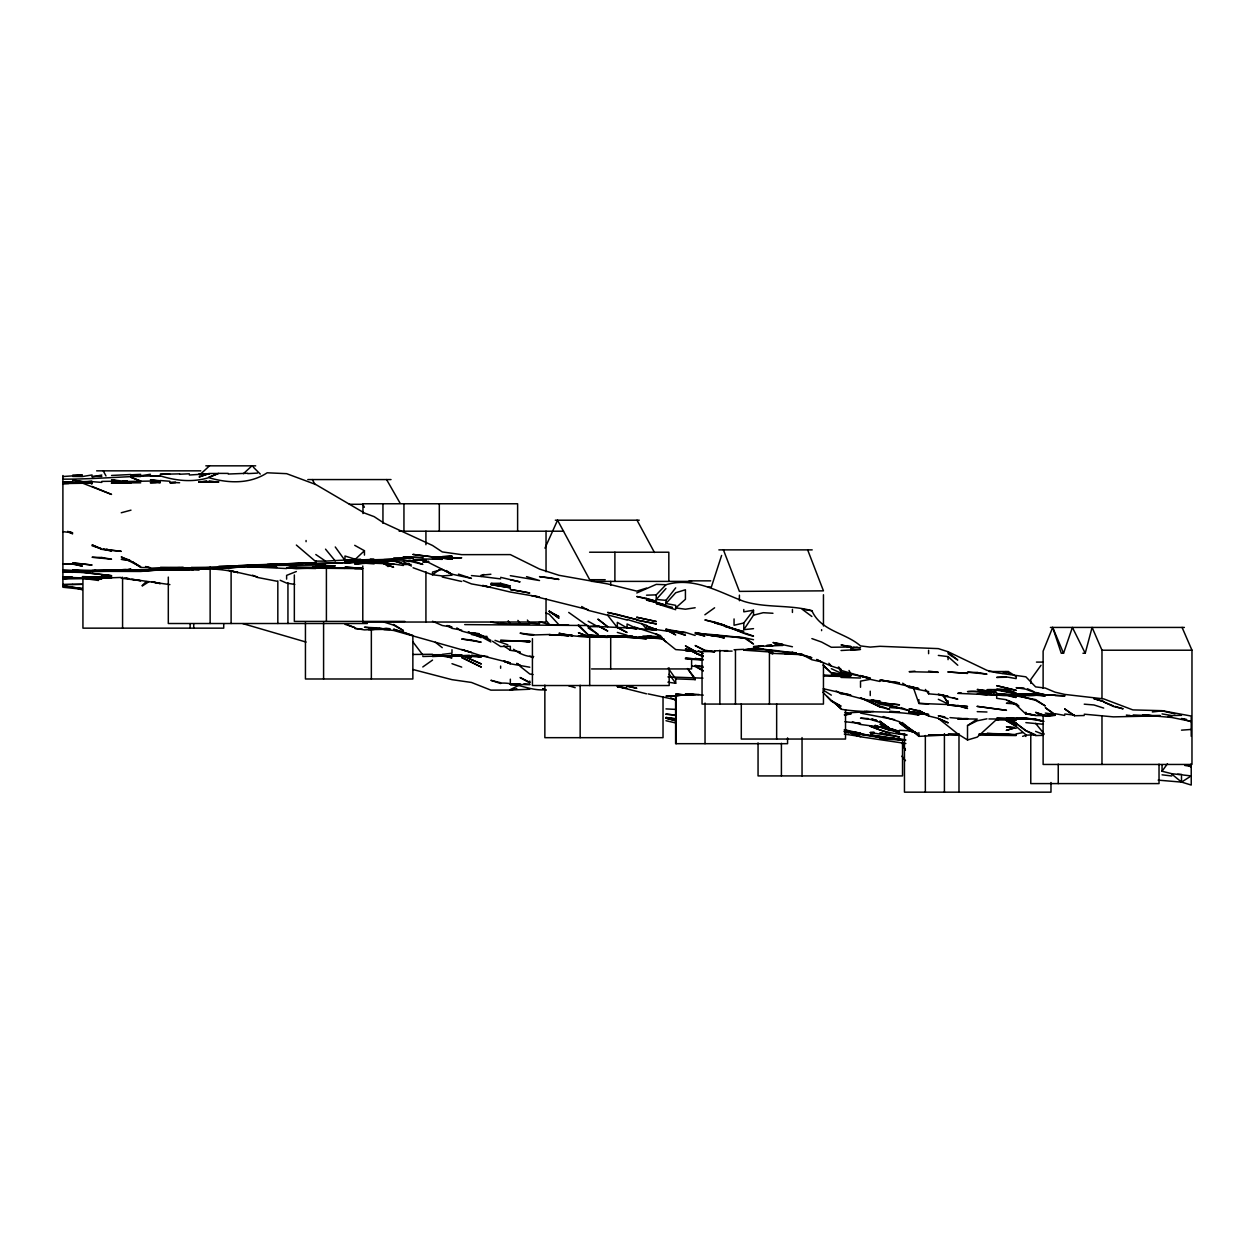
<?xml version="1.0" encoding="UTF-8"?>
<svg xmlns="http://www.w3.org/2000/svg" width="1258" height="1258" viewBox="0 0 1258 1258"><rect width="100%" height="100%" fill="white"/><g stroke="black" fill="none" stroke-linecap="round" stroke-linejoin="round"><path stroke-width="1.5" d="M1082.949 653.248L1085.229 653.248L1092.101 627.428L1101.977 650.213L1101.977 698.63M721.605 555.438L711.368 586.983L708.333 586.983M1043.118 688.268L1043.118 651.157L1052.679 627.428L1061.265 653.248L1063.545 653.248L1072.398 627.428L1085.229 653.248M544.981 548.158L557.546 520.199L589.688 579.718L605.208 579.718M753.511 628.654L743.793 629.676L753.511 615.193L753.511 610.24L743.793 611.828L743.793 609.485M1041.011 665.262L1030.774 679.493L1030.774 683.409M1191.232 775.934L1171.78 773.701L1162.046 771.248L1167.455 763.779M743.793 629.676L743.793 622.993L753.511 610.24M695.155 607.74L685.421 609.218L675.703 607.928L675.703 605.334L665.969 603.478L665.969 600.349L675.703 587.848M665.969 600.349L656.251 599.484L665.969 588.54M665.969 603.478L675.703 592.754L685.421 589.75L685.421 599.295L675.703 607.928M656.251 599.484L656.251 594.861L665.969 584.734C693.897 576.526 718.617 591.999 743.793 601.34C765.98 608.227 789.442 604.453 811.882 610.728C821.207 631.39 845.014 632.412 860.519 645.92L870.237 647.099L879.971 646.298L938.326 648.625L948.06 651.723L986.964 670.341L996.682 672.763L1025.868 676.82L1035.601 686.884L1045.319 688.079L1055.053 692.183L1064.771 694.416L1103.691 698.882L1132.86 709.905L1162.046 710.676L1191.232 716.054L1191.232 736.276M1000.582 718.884L996.682 719.356L977.23 737.125L967.512 739.987L957.778 733.917L938.326 718.397L928.593 715.991L918.875 710.408L928.593 715.676L918.875 710.99L909.141 708.726L918.875 710.786M142.107 585.63L146.274 581.558M199.582 474.958L209.536 465.837M243.439 473.653L251.977 465.837M354.709 559.857L364.443 550.737L354.709 545.327M439.467 569.607L432.532 574.78L413.064 567.751M483.937 574.434L481.154 576.479L471.436 575.582M704.873 614.785L714.607 607.787M422.798 666.96L432.532 660.088M967.512 739.987L967.512 725.599L977.23 719.041L957.778 718.916M142.343 585.945L148.821 581.778M1158.162 780.133L1181.498 782.114L1189.612 776.957M1002.642 673.47L1005.928 671.536L1010.85 674.43M1004.969 673.376L1008.318 671.536L1016.338 676.631M510.339 689.604L520.073 684.714M636.784 592.974L656.251 584.372L665.969 584.734M967.512 725.599L977.23 720.771L986.964 718.821M296.353 571.525L286.62 575.378L286.62 579.12M124.511 569.465L111.537 570.865L62.9 570.283L82.352 571.242L62.9 571.509L129.039 570.487M1022.628 736.339L1025.868 735.317M182.866 568.144L179.627 569.151L199.078 570.11M646.518 588.115L636.784 591.118L607.614 583.916L558.977 575.299L539.525 569.056L510.339 554.605L461.702 554.652L442.25 551.916L432.532 545.469L383.894 523.061L374.161 516.645L364.443 513.044L315.805 484.519L286.62 473.668L267.168 472.788C249.855 484.267 227.95 483.402 208.812 477.647C192.364 482.663 176.136 480.76 160.175 475.839C127.718 475.98 95.404 479.282 62.9 479.156M854.025 647.21L850.785 648.169L857.264 647.21M121.255 512.761L130.989 510.15M126.13 569.324L121.255 570.566L130.989 569.166L121.255 570.487C160.206 572.704 199.77 563.694 237.982 572.579L229.884 570.645M753.511 615.193L763.244 612.693L772.962 613.275M743.793 622.993L734.059 625.257L734.059 618.936M844.307 714.843L850.785 713.915L844.951 714.434M413.064 669.539L451.984 679.666L471.436 682.449L490.887 690.139L510.339 690.06L516.818 688.598M961.018 692.671L957.778 693.362L1006.416 695.47L1016.15 697.467L1008.035 695.202M184.486 568.144L179.627 569.151L199.078 568.931M92.086 476.986L101.804 475.021M1016.15 733.933L1022.628 732.643M761.625 645.936L753.511 647.524L763.244 645.967L753.511 646.628L782.696 645.401L774.912 644.709M714.607 650.795L727.58 650.638M873.477 711.43L850.785 712.657M92.086 474.958L82.352 476.546L72.634 476.42M140.723 475.76L150.441 474.266M257.434 564.763L306.071 563.332L249.65 566.273L257.434 565.628M257.434 565.943L260.689 565.518M766.484 645.496L771.343 644.772M183.511 567.987L179.627 568.537L228.264 567.059L191.295 567.468M816.741 659.428L821.6 661.897L811.882 659.758L802.148 654.6L811.882 657.761C789.93 651.392 766.468 648.247 743.793 649.899C760.209 645.464 775.871 653.531 792.43 652.084M276.886 564.134L267.168 565.502L325.523 565.031L320.664 564.323M743.793 650.292L753.511 648.955L743.793 650.166L772.962 652.194L766.484 650.936M360.543 559.197L325.523 561.115L315.805 554.511M189.345 475.021L208.812 473.747L199.078 476.986L208.812 473.511L218.53 473.48L208.812 477.317L218.53 473.37L228.264 473.401M166.009 569.135L140.723 571.462L92.086 571.321L144.607 570.503L62.9 571.682L92.086 570.723L72.634 570.047L82.352 570.975L111.537 570.377L94.02 570.487M902.206 722.469L918.875 736.355L948.06 734.955L932.492 734.971M70.684 578.004L62.9 578.947L90.136 578.586M191.295 567.673L218.53 568.679L243.816 566.666L218.53 567.657L257.434 566.525L249.65 566.414M218.53 568.647L237.982 567.248M442.25 654.38L451.984 653.232L451.984 649.694M381.945 628.292L374.161 629.173L389.728 629.283L368.327 629.456L389.728 629.252M1152.328 711.965L1162.046 710.864L1175.019 713.852M572.594 635.683L558.977 633.261C583.004 639.331 608.337 635.636 632.9 636.815L617.332 636.359L636.784 637.837L656.251 636.658L648.468 635.809M675.703 695.847L681.537 695.202M62.9 476.53L82.352 475.225L72.634 475.32M588.162 621.232L597.88 626.704L588.162 626.578L595.93 625.824M92.086 571.557L179.627 569.764L206.862 568.003L179.627 570.078L103.754 570.393M490.887 574.246L481.154 575.189L481.154 576.479L500.621 578.9M516.173 683.754L510.339 684.305L529.791 684.682M409.18 563.348L403.346 563.899L393.612 561.037L315.805 563.568L343.041 562.939M450.034 655.732L422.798 656.503M179.627 473.857L160.175 474.313L169.893 474.156M372.211 561.681L354.709 562.546L364.443 561.666L383.894 562.813L388.062 566.587M844.951 714.717L850.785 714.167M996.682 720.063L1016.15 719.057L988.914 718.963M354.709 562.546L364.443 561.666M914.975 671.174L909.141 671.693L938.326 672.338L928.593 671.127M228.264 474.03L247.716 473.26M199.078 568.742L208.812 568.034L191.295 569.182L208.812 567.83L160.175 567.641L183.511 567.767M383.894 560.769L374.161 561.587L393.612 564.276L385.514 562.892M681.537 695.092L675.703 695.564L685.421 694.951L675.703 693.976L685.421 695.155L693.205 694.668M1142.594 715.33L1160.096 716.164L1132.86 715.346L1160.096 715.865L1113.409 716.871L1084.239 714.198M111.537 475.445L130.989 474.518M451.984 575.205L442.25 575.944L432.532 574.78L432.532 572.076L442.25 569.465L451.984 574.513L446.417 570.534M874.137 732.329L870.237 732.612L899.423 736.999L889.689 734.593M127.105 481.091L101.804 481.389M850.785 646.974L831.334 647.272L821.6 642.052L811.882 638.592M1181.498 730.159L1191.232 729.436M344.975 562.861L364.443 562.137L354.709 562.468L393.612 564.009L403.346 565.471L403.346 563.899L393.612 560.408L374.161 561.131L393.612 560.754M510.339 690.06L529.791 689.227M1002.532 718.931L996.682 719.497L1002.532 718.963M500.621 623.323L510.339 624.015L508.185 620.949L510.339 623.842L529.791 623.701M545.359 689.73C530.153 691.255 515.497 682.025 500.621 683.173M850.785 650.04L860.519 649.395L841.052 650.512M167.959 569.229L160.175 569.748L189.345 569.387L160.175 569.874L179.627 569.559L173.793 569.292M533.691 634.677L520.073 633.199L529.791 635.086L549.243 634.504M693.205 694.526L685.421 694.495L699.039 694.479M996.682 719.497L1006.416 718.884L1016.15 720.409L996.682 719.026L1016.15 719.151L996.682 719.026M111.537 578.098L101.804 578.13L121.255 577.438M625.116 635.919L607.614 636.045L625.116 636.894M510.339 684.415L520.073 683.817L510.339 683.833L518.123 684.289M650.402 636.092L642.634 636.375M247.716 473.637L257.434 473.102M383.894 562.609L374.161 561.65L383.894 560.989L354.709 562.468L374.161 563.883M358.593 567.735L354.709 567.956L362.493 568.38L344.975 567.106L362.493 568.317M483.103 636.579L487.003 636.375M432.532 656.566L442.25 656.047L451.984 657.855L445.489 655.953M166.009 569.229L160.175 569.528L169.893 569.276M364.443 560.376L403.346 559.024L344.975 560.455L335.257 546.963M62.9 482.38L92.086 481.814M344.975 561.634L374.161 560.502L413.064 561.052L408.205 560.345M179.627 474.25L189.345 473.779M179.627 567.673L150.441 568.49L183.511 567.578L160.175 567.641L183.511 567.657L169.893 567.72M111.537 483.261L130.989 482.993L111.537 483.135M459.768 655.166L451.984 655.544L461.702 656.361L455.223 654.585M469.486 655.308L461.702 655.67L481.154 657.132L476.295 656.173M130.989 474.801L140.723 474.36M95.97 570.456L72.634 571.038L92.086 570.896M160.175 570.047L150.441 569.89L169.893 569.67L130.989 570.016L189.345 569.355M374.161 629.44L364.443 629.881L354.709 628.355L362.493 629.252M450.034 655.638L442.25 655.968L459.768 655.339L451.984 655.984L471.436 656.299L465.602 656.047M734.059 649.757L743.793 649.332M160.175 480.902L121.255 481.562L111.537 479.833L119.321 480.666M1055.053 715.409L1045.319 715.818L1035.601 712.358L1045.319 715.535L1055.053 715.252M140.723 482.805L111.537 482.915M629.016 636.029L632.9 636.469L627.066 636.658L632.9 636.784M1043.385 735.317L1035.601 735.615L1025.868 730.788L1016.15 723.366L1006.416 718.68L1016.15 723.775L1008.035 719.104M1025.868 735.159L1035.601 734.814L1025.868 730.584L1016.15 723.366L1006.416 718.868L1016.15 722.973L1006.416 718.868M62.9 483.67L68.734 483.481M247.716 565.377L257.434 565.345L218.53 566.54L267.168 564.873L237.982 565.675L257.434 565.094M646.518 595.191L656.251 594.861M1053.103 715.409L1035.601 715.582L1025.868 713.475L1033.982 714.937M92.086 483.214L82.352 482.176L92.086 481.342L82.352 481.672L72.634 480.069L92.086 483.119L62.9 483.575M286.62 567.94L362.493 568.632L354.709 568.632M364.443 563.049L354.709 564.071L370.277 562.971M286.62 567.673L313.855 567.971L296.353 568.726L286.62 567.673L325.523 568.223M948.06 704.543L918.875 703.411L913.041 686.742M1051.153 715.456L1045.319 715.629L1049.219 715.519M150.441 482.585L156.275 482.412M315.805 562.656L306.071 562.939L315.805 562.798M650.402 636.218L642.634 637.035L662.085 637.35L656.251 637.319M767.128 645.857L772.962 645.684L767.128 645.637M422.798 558.977L442.25 559.323L432.532 558.709M354.709 561.005L364.443 560.958L344.975 561.21L374.161 560.235L344.975 560.691L393.612 560.659M267.168 564.7L276.886 564.559L247.716 565.094L286.62 564.213M101.804 577.375L111.537 577.139L82.352 576.651L111.537 577.406M846.901 646.408L850.785 646.298M150.441 482.852L160.175 482.616M257.434 566.525L247.716 566.776L276.886 567.295L269.118 566.76M1181.498 715.346L1171.78 715.566L1162.046 713.899M150.441 475.933L160.175 475.728M315.805 561.115L325.523 561.115M1006.416 677.229L996.682 677.417L1006.416 676.898L1016.15 678.612L1016.15 676.82M1074.505 715.739L1064.771 708.977L1074.505 715.739L1084.239 715.535M940.276 734.955L948.06 734.798M311.905 568.081L296.353 568.129L315.805 568.522M325.523 563.757L306.071 564.04M632.9 636.469L627.066 636.564L627.066 635.243L617.332 632.412M889.689 733.508L870.237 726.212C881.874 731.354 893.369 733.949 905.902 734.609M72.634 475.493L82.352 475.367M267.168 564.512L276.886 564.37M130.989 570.817L121.255 570.959L140.723 570.613L136.823 570.487M724.341 651.204L732.109 651.094M967.512 718.522L957.778 718.664L967.512 718.978M529.791 641.077L520.073 641.187L529.791 642.005L523.312 640.904M844.307 731.59L879.971 737.66L899.423 739.452L879.971 738.713L905.257 740.38M383.894 563.678L393.612 567.232L383.894 563.804L393.612 563.71M150.441 569.67L92.086 570.456M72.634 571.698L82.352 571.604M82.352 572.217L62.9 572.091L82.352 572.217L111.537 575.677L76.518 571.761M846.901 674.728L831.334 673.014L822.999 665.073M123.205 480.87L127.105 480.839M383.894 629.503L389.728 629.377M638.734 637.177L664.02 638.922C638.86 635.542 613.212 639.095 588.162 634.834L578.428 624.739M693.205 650.936L675.703 649.584L656.251 633.938L665.969 641.832M957.778 734.279L948.06 734.247L957.778 734.546M257.434 566.635L267.168 567.169L247.716 566.666L286.62 568.537M957.778 735.034L928.593 734.782M1016.15 735.553L979.18 735.112M383.894 559.653L393.612 559.527M403.346 564.512L411.13 564.48M529.791 641.627L500.621 640.243M205.825 465.837L255.673 465.837M96.646 470.838L200.777 470.838M307.817 479.565L391.018 479.565M349.331 504.285L362.713 504.285L364.395 507.226M555.313 520.199L639.253 520.199M399.132 531.206L563.553 531.206M718.868 549.872L812.196 549.872M589.593 552.215L668.831 552.215L668.831 581.385M72.634 571.981L62.9 571.997L82.352 572.453M689.069 580.85L710.691 580.85M591.527 581.385L691.601 581.385M404.903 621.405L294.341 621.405L294.341 574.953M367.383 623.512L168.305 623.512L168.305 577.092M1050.399 627.428L1184.376 627.428M1101.977 650.213L1191.971 650.213L1191.971 764.455L1043.118 764.455L1043.118 715.629M1036.466 662.101L1043.275 662.101M591.527 668.942L691.601 668.942L691.601 659.208M989.134 671.536L1008.318 671.536M823.55 676.033L850.785 676.631L823.55 674.996M665.969 708.899L675.703 709.402M558.977 635.07L568.71 635.557L549.243 634.661L572.594 635.494L549.243 634.661L568.71 635.573L558.977 634.976L562.216 635.463M636.784 637.224L627.066 637.193L636.784 637.24L630.95 637.161M979.18 734.027L1016.15 734.971L986.964 733.445L1006.416 733.964M464.705 624.597L587.926 625.525M578.428 636.344L607.614 636.768M500.621 640.762L518.123 640.92M101.804 570.77L111.537 570.865M660.135 637.067L642.634 636.595L656.251 636.815M1160.096 715.44L1136.76 715.771M199.078 482.191L218.53 481.987L208.812 481.295L218.53 482.097M850.785 675.326L831.334 674.886L850.785 675.2L831.334 672.888L824.383 666.363M996.682 733.949L1016.15 734.656L986.964 734.483M92.086 476.31L101.804 476.436M986.964 694.809L977.23 694.039L996.682 694.951M479.219 633.828L471.436 633.702L461.702 631.076L456.843 627.931M500.621 640.574L529.791 641.203M1025.868 718.774L1016.15 718.585L1025.868 718.192L1043.7 721.337L1035.601 719.45L1006.416 718.224L1025.868 718.192L1035.601 719.23L996.682 718.224L1035.601 719.183L1043.7 721.227M1006.416 734.735L996.682 734.578L1016.15 735.128M281.761 564.197L296.353 566.902L344.975 568.301L312.566 566.745M860.519 647.618L850.785 647.445L841.052 644.945L850.785 646.754M1064.771 695.784L1025.868 693.881L1055.053 695.249M1016.15 734.782L996.682 734.924L1016.15 735.002L1006.416 734.263M432.532 654.286L413.064 654.459M475.32 655.968L471.436 655.874L481.154 656.267L471.436 655.387L481.154 656.582M668.14 668.092L675.703 678.864L695.155 679.587M1035.601 694.731L1045.319 694.935L1035.601 692.419M62.9 483.119L68.734 483.261M597.88 626.484L636.784 628.418L627.066 627.946L617.332 622.348L617.332 627.522L607.614 615.241L588.162 610.35L581.668 606.529M518.123 684.729L510.339 684.541L518.123 684.824M802.148 654.695L769.723 653.248M617.332 637.02L588.162 634.834L578.428 625.761M841.052 677.433L860.519 678.031M667.919 676.883L702.939 678.172M627.066 627.946L627.066 623.984L636.784 628.528L656.251 630.289L646.518 628.67L656.251 628.858M597.88 636.69L578.428 635.982L607.614 637.444M1177.614 774.268L1181.498 774.378M383.894 562.813L364.443 561.933M909.141 712.641L924.709 713.789M856.619 733.461L850.785 732.879L883.855 737.392M193.245 569.811L181.577 569.182M92.086 578.601L84.302 578.035L101.804 578.947L62.9 577.265L80.402 577.815M520.073 641.014L529.791 641.36M1023.918 687.969L1016.15 687.686L1025.868 689.18L1035.601 692.922L1045.319 694.762M169.893 482.38L179.627 482.757M693.205 650.842L685.421 650.543L695.155 651.219L685.421 645.92L695.155 651.455L714.607 651.644L704.873 650.244L695.155 645.543L704.873 650.669L714.607 651.786M985.014 691.696L967.512 691.617C980.8 689.588 993.222 696.476 1006.416 695.344L1002.532 694.982L1025.868 695.847L996.682 693.661L1016.15 695.218M1014.2 703.568L1006.416 703.269L1016.15 703.647L1018.917 706.1M977.23 711.651L986.964 712.012M695.155 658.61L702.939 659.444L685.421 658.186L702.939 659.664M1055.053 695.517L1064.771 695.941M899.423 730.332L909.141 730.756L915.635 732.502M82.352 578.145L86.252 578.35M129.039 559.716L121.255 559.307L130.989 560.848L121.255 556.948L140.723 566.808L132.609 561.839M868.287 718.57L860.519 718.176L870.237 719.356L879.971 722.312L889.689 728.869L879.971 721.369L889.689 728.303L879.971 726.809L889.689 730.033M130.989 476.027L140.723 476.546M1039.485 715.189L1045.319 715.503M222.43 567.169L228.264 567.5M685.421 658.893L702.939 660.12M864.403 711.415L870.237 711.745L866.353 711.462M928.593 703.977L918.875 703.411L918.875 699.621M918.875 713.553L928.593 714.811L909.141 712.028L928.593 714.198M627.066 637.381L646.518 638.812L636.784 637.759M905.257 740.129L889.689 738.588M1037.535 715.11L1043.385 715.503M961.678 718.585L949.994 717.626M584.262 635.888L588.162 636.155M1025.868 694.51L1016.15 693.85L1045.319 695.926L1039.485 695.139M714.607 635.007L724.341 638.01L704.873 633.875L743.793 637.696L753.511 639.693M1014.2 727.344L1006.416 726.809L1016.15 728.382M370.277 559.118L374.161 559.401L344.975 560.439L344.975 556.005L354.709 559.055M948.06 704.967L967.512 706.461L948.06 705.062L957.778 705.817L967.512 708.458L957.778 705.298M356.659 568.003L362.493 568.427M160.175 480.525L169.893 481.248M527.369 620.084L529.791 623.135L539.525 623.874L539.525 621.656L549.243 624.66L558.977 624.849L549.243 614.219L546.003 613.086M513.579 649.254C519.617 653.735 526.709 656.975 533.691 656.519M990.848 692.969L986.964 692.671L990.203 693.252M889.689 707.546L899.423 708.285L909.141 710.644L901.043 707.609M92.086 481.657L101.804 482.396M753.511 648.515L763.244 649.254M64.85 571.714L72.634 572.343M1084.239 704.181L1093.957 704.967L1103.691 708.081M924.709 713.428L909.141 711.651L924.709 713.302M844.951 712.531L850.785 713.003M885.805 737.848L905.902 740.019M925.353 689.431L928.593 693.818L938.326 694.652L957.778 699.134L952.919 697.671M871.857 700.187L879.971 702.735L899.423 704.794L879.971 702.735L870.237 700.391L879.971 700.832L870.237 700.486L860.519 698.442L841.052 693.331L850.785 695.029L823.219 688.692M646.518 628.575L656.251 629.456L646.518 625.965L646.518 629.016L641.659 623.37M1152.328 715.755L1142.594 714.874L1171.78 717.5L1191.232 721.416M879.971 726.809L887.755 727.517M885.805 737.691L905.257 739.72M160.175 480.745L150.441 479.848L160.175 481.201M111.537 575.85L101.804 574.969L111.537 576.699M665.969 714.261L675.703 715.157L665.969 713.994M895.523 738.792L870.237 734.924L899.423 739.248M627.066 627.852L636.784 628.78L627.066 627.585M879.971 680.452L899.423 682.842L879.971 680.043M1167.88 716.462L1171.78 716.824M695.155 694.731L685.421 693.803L703.253 695.155M724.341 636.344L743.793 637.696L753.511 644.017L746.56 638.624M523.957 683.754L529.791 684.321M169.893 584.608L130.989 579.136M82.352 578.255L98.564 580.488M868.287 735.175L850.785 732.754M1025.868 722.627L1043.385 724.278M383.894 628.465L389.728 629.063M702.939 666.284L695.155 665.466L703.253 667.432M82.352 588.54L62.9 585.961L82.352 588.681M385.829 628.277L389.728 628.701M510.339 575.677L539.525 580.551L526.552 576.62M695.155 658.453L702.939 659.318M1064.771 714.009L1074.505 715.094M844.951 731.48L860.519 733.949L844.951 731.747M199.078 568.254L208.812 569.339M379.995 628.025L364.443 627.255L393.612 630.462L471.436 652.462L463.321 649.993M62.9 531.647L72.634 532.81L69.379 531.647M549.243 577.768L539.525 576.636L558.977 579.435L550.862 578.051M1014.2 693.111L996.682 689.541L986.964 689.699C1003.428 688.912 1018.807 697.435 1035.601 695.344L1020.034 693.881M844.951 732.062L848.835 732.518L844.951 732.109M103.754 549.133L121.255 551.35L101.804 549.384L92.086 544.871L101.804 548.897L92.086 545.799M1162.046 774.818L1171.78 775.982M938.326 655.418L948.06 656.597L957.778 665.246M1128.976 715.566L1132.86 716.038L1126.382 715.063M1006.416 699.951L1016.15 704.999L1025.868 714.041L1035.601 715.22M734.059 637.02L743.793 638.215M844.951 721.683L860.519 723.507L857.264 722.721M895.523 731.008L889.689 730.269L875.096 725.52M874.137 736.15L870.237 735.663L879.971 737.062L870.237 735.38L873.477 735.961M551.193 634.755L555.092 635.274M1012.25 695.139L1035.601 699.605L1045.319 705.942L1035.601 700.329L1016.15 695.139M1045.319 713.082L1055.053 714.434L1045.319 707.688L1055.053 715.079L1055.053 713.695L1064.771 715.425M907.207 735.002L899.423 733.901L891.309 729.247M1006.416 699.715L996.682 698.316L996.682 696.036M667.919 682.198L675.703 683.298L675.703 678.864M691.916 666.001L695.155 666.473L703.253 670.829M463.321 656.11L471.436 657.305L466.576 656.22M844.307 734.09L860.519 736.512L852.405 734.232M862.139 734.106L865.378 734.593M891.309 730.269L896.183 731.008M811.882 610.728L802.148 609.234L811.882 616.483M714.607 634.928L724.341 636.422M838.41 667.086L841.052 672.165L870.237 678.109L862.139 676.112M503.86 645.952L510.339 650.323L520.073 651.801L520.073 653.5M487.648 656.566L481.154 655.575L510.339 662.887L503.86 661.048L510.339 663.784L529.791 667.227M617.332 686.758L627.066 688.252L617.332 686.459L646.518 693.818M121.255 578.208L140.723 580.724L132.609 579.403M276.886 581.212L257.434 577.438L252.575 575.205M894.564 719.639L860.519 713.097M294.734 584.42L286.62 583.099L280.141 580.253M881.591 680.043L918.875 688.629L909.141 686.176M1184.737 765.43L1191.232 766.515M409.825 560.313L413.064 560.864M704.873 634.252L695.155 632.617L714.607 636.218L706.509 634.582M844.307 731.81L849.166 732.628M1186.373 719.34L1181.498 718.522L1191.232 721.699M257.434 576.856L228.264 570.251M385.514 563.097L393.612 564.48M782.696 644.238L772.962 642.539L792.43 646.769M891.309 737.848L894.564 738.415M152.061 481.091L158.555 482.223M426.037 560.077L413.064 559.731L422.798 559.59L451.984 574.183L471.436 578.397L458.462 574.12M944.805 716.871L938.326 715.723L948.06 718.758M533.03 674.571L529.791 674.005L520.073 666.315M905.902 743.509L860.519 736.795L852.405 734.279M993.443 693.834L996.682 694.432M648.137 635.856L651.377 636.454M883.21 703.835L886.45 704.433M490.887 622.05L500.621 623.842M879.971 702.735L889.689 704.543L873.477 700.234M938.326 694.51L948.06 696.334L938.326 694.133M124.511 577.941L129.37 578.837L126.13 578.098M533.03 595.789L539.525 597.015L510.339 592.046L482.773 585.52M461.702 630.164L451.984 628.34L447.109 625.493M152.061 481.122L160.175 482.679M296.353 566.965L283.38 564.323M202.318 568.081L207.177 569.025M769.723 653.075L772.962 653.72L769.723 652.713M876.716 736.622L879.971 737.267M675.703 699.715L648.137 693.897M291.479 564.276L296.353 565.314L293.098 564.402M531.411 595.537L588.162 609.674M461.702 581.479L442.25 577.029M627.066 620.037L607.614 614.879M500.621 682.732L490.887 680.311L500.621 683.519M646.518 625.242L627.066 619.455M879.971 681.459L870.237 679.351L860.519 681.128L860.519 687.277M627.066 686.113L636.784 688.236L627.066 686.097M664.35 605.365L656.251 603.588L675.703 609.705M891.309 729.058L899.423 733.304L905.902 734.735M510.339 579.718L520.073 581.904L500.621 577.343M471.436 634.488L481.154 636.69L481.154 637.664L468.196 631.846L471.436 633.56L479.219 633.733L471.436 632.68L481.154 635.038L490.887 640.369M665.969 720.724L675.703 722.941M403.346 559.637L422.798 564.386L414.7 561.445M77.493 588.131L82.352 589.263L62.9 587.25L62.9 475.54M646.518 625.965L656.251 629.598L675.703 632.302L665.969 629.818L675.703 634.897L665.969 629.173L685.421 632.743M839.117 667.29L841.052 670.372L870.237 678.817L862.139 676.033M103.423 549.274L111.537 551.146L106.678 549.148M889.689 729.058L879.971 721.369L889.689 729.058L899.423 731.354L891.309 728.822M482.773 585.457L490.887 587.392L471.436 583.901L463.321 580.614M695.155 633.686L704.873 636.029L696.775 633.545M870.237 726.118L878.351 728.083M665.969 629.252L685.421 635.243L675.703 631.202L665.969 630.447L685.421 632.381L695.155 635.447M665.969 605.727L672.464 607.347M145.582 566.525L150.441 567.751L140.723 567.468L132.609 561.949M879.971 705.848L860.519 697.844L879.971 706.933L889.689 709.433L881.591 706.446M481.154 655.717L461.702 649.505M665.969 718.192L675.703 720.74L665.969 718.098M306.071 642.067L242.841 623.622M145.582 566.65L150.441 567.987M871.857 719.12L876.716 720.472L871.857 719.12M75.873 587.958L82.352 589.876M909.141 730.851L917.255 733.272M1115.028 706.383L1123.142 708.82L1113.409 706.461L1103.691 701.933L1113.409 705.895M862.139 676.364L870.237 678.785M568.71 685.752L575.189 687.701M542.764 688.865L546.003 689.84M1171.78 774.11L1181.498 782.051L1191.232 785.055L1191.232 763.669M889.689 705.015L899.423 707.987L879.971 704.118L871.857 700.03L879.971 703.222M383.894 622.05L393.612 625.132L403.346 630.541L393.612 624.44M888.069 726.92L879.971 724.309L889.689 728.303M828.896 663.249L831.334 666.08L841.052 669.225L841.052 670.372M634.677 627.066L660.733 635.652M344.975 624.298L354.709 627.569L348.23 625.022M852.405 721.699L860.519 724.466L879.971 727.061L875.096 725.347M474.785 633.372L487.648 637.806M494.992 640.353L507.855 644.788M745.412 633.246L753.511 636.108C739.908 633.56 728.445 624.707 714.607 622.899L743.793 631.72L724.341 626.122L743.793 632.68M451.984 663.689L461.702 667.117M883.21 716.525L899.423 721.699L913.308 730.898M917.255 733.414L909.141 730.473L899.423 722.863L909.141 729.844M503.86 661.299L510.339 663.658L503.86 661M140.723 481.043L130.989 477.317L140.723 481.154M1035.601 731.37L1043.7 734.53M1011.275 721.07L1006.416 719.136L1006.416 720.677L1016.15 726.464L1025.868 734.766L1025.868 736.48M88.846 482.569L92.086 483.874L88.846 482.003M82.352 483.072L111.537 494.425L92.086 486.437M542.764 688.834L546.003 690.202M432.532 621.248L442.25 625.493L451.984 627.113L448.744 625.619M1008.035 700.439L1014.53 703.332M688.661 649.726L703.253 656.66L688.661 649.788M1027.487 688.771L1033.982 691.696M831.334 668.69L841.052 673.187L841.052 672.165M67.759 531.536L72.634 533.785L67.759 531.379M938.326 699.291L948.06 703.945L948.06 700.785M529.791 656.22L533.03 657.792M529.791 682.292L520.073 677.527L529.791 682.937L529.791 681.05M670.829 697.844L675.703 700.234M617.332 627.632L627.066 632.475L617.332 627.255M915.635 732.345L909.141 729.058L918.875 735.238M549.243 611.64L558.977 616.609L549.243 611.341L558.977 618.213L549.243 610.963M915.635 713.522L918.875 715.204C893.274 710.125 866.778 713.553 841.052 709.213L836.885 704.81M403.346 561.807L411.445 566.053M870.237 701.775L879.971 706.933M698.394 650.921L703.253 653.5M1006.416 720.677L1016.15 725.976M482.773 637.57L490.887 641.973M827.166 696.397L831.334 700.549L841.052 706.178L831.334 701.131L822.826 692.136M816.741 659.837L831.334 666.08M695.155 665.875L703.253 670.718M892.928 729.388L899.423 733.304M836.193 690.941L841.052 693.944M823.219 690.092L831.334 695.155M568.71 612.426L588.162 626.28M948.06 653.735L957.778 660.01L948.06 652.336M588.162 627.994L597.88 634.268L597.88 635.557M492.507 641.25L500.621 646.533L510.339 646.282L510.339 650.323M902.662 683.188L909.141 687.607L928.593 691.601L928.593 693.818M1188.448 765.21L1191.232 767.27M588.162 626.657L597.88 634.268M435.299 642.209L442.25 647.666M831.334 700.549L841.052 708.443M296.353 545.06L315.805 561.65L315.805 560.848M253.361 467.221L260.264 474.077M422.798 654.915L413.064 642.099M325.523 549.148L335.257 560.974M1035.601 723.366L1044.109 733.87M901.844 756.168L905.493 760.681M546.821 621.295L549.243 624.314M687.591 668.753L695.155 678.424M517.903 620.383L520.073 623.182M669.209 674.209L675.703 683.298M687.591 668.533L695.155 679.76M942.651 695.014L948.06 703.128L943.185 695.014M386.568 479.565L400.091 503.184M312.267 479.565L315.098 484.503M637.02 520.199L654.475 552.514M103.235 470.838L105.987 475.964M849.008 670.435L850.785 673.832M902.411 743.557L905.398 750.193M902.411 743.399L905.398 750.098M1182.08 627.428L1191.971 650.213M1052.679 627.428L1063.545 653.248M807.652 549.872L823.455 590.851L739.405 591.386L723.413 549.872M1181.498 776.296L1181.498 782.051M1162.046 764.958L1162.046 771.248M1159.027 764.141L1159.027 783.592L1030.774 783.592L1030.774 734.483M1101.977 716.054L1101.977 764.455M1058.245 764.141L1058.245 783.592M1050.98 782.523L1050.98 792.163L904.455 792.163L904.455 733.556M1025.868 712.232L1025.868 714.041M958.989 733.634L958.989 792.163M948.06 656.597L948.06 659.664M944.412 733.634L944.412 792.163M928.593 650.276L928.593 653.688M925.338 735.505L925.338 792.163M918.875 732.612L918.875 736.355M902.536 741.402L902.536 775.919L758.055 775.919L758.055 742.896M870.237 691.177L870.237 695.548M860.519 675.483L860.519 676.615M845.518 709.654L845.518 739.044L741.292 739.044L741.292 703.898M823.455 594.751L823.455 625.981M823.455 663.076L823.455 704.071L702.043 704.071L702.043 651.754M821.6 629.66L821.6 630.635M802.038 737.565L802.038 775.919M792.43 609.391L792.43 612.442M787.571 737.88L787.571 743.682L675.609 743.682L675.609 695.328M781.407 743.321L781.407 775.919M776.658 703.898L776.658 739.044M769.424 650.229L769.424 704.071M739.405 595.128L739.405 600.742M735.458 650.229L735.458 704.071M719.859 650.229L719.859 704.071M705.03 703.08L705.03 743.682M676.222 695.344L676.222 743.682M669.177 667.904L669.177 685.531L532.417 685.531L532.417 638.639M663.029 696.916L663.029 737.675L544.856 737.675L544.856 685.091M614.895 552.215L614.895 581.385M610.696 581.385L610.696 585.284M610.696 635.856L610.696 668.942M589.688 636.548L589.688 685.531M580.158 685.264L580.158 737.675M568.71 625.147L558.977 625.069M546.035 531.206L546.035 571.777M546.035 598.839L546.035 622.034L362.791 622.034L362.791 565.99M517.62 531.206L517.62 503.766L362.964 503.766L362.964 513.563M510.339 679.163L510.339 682.449M500.621 666.064L500.621 668.25M439.309 503.766L439.309 531.206M425.927 531.206L425.927 544.73M425.927 571.777L425.927 622.034M412.86 635.903L412.86 678.99L305.442 678.99L305.442 622.616M403.944 503.766L403.944 531.206M382.951 503.766L382.951 523.359M371.346 628.198L371.346 678.99M364.443 550.737L364.443 555.108M326.404 568.695L326.404 621.405M323.589 622.616L323.589 678.99M306.071 540.484L306.071 541.695M287.94 582.847L287.94 623.512M277.829 580.913L277.829 623.512M231.11 570.629L231.11 623.512M223.72 624.251L223.72 628.151L82.934 628.151L82.934 579.183M210.133 567.043L210.133 623.512M193.732 624.251L193.732 628.151M190.131 624.235L190.131 628.151M122.576 577.218L122.576 628.151M1014.53 727.957L1006.416 730.332L1014.53 727.957M281.761 564.26L276.886 565.282L281.761 564.244M206.862 481.264L199.078 481.987L206.862 481.264M354.709 562.074L344.975 562.798L354.709 562.153M428.632 561.477L422.798 561.917L428.632 561.493M175.727 482.412L169.893 482.757L175.727 482.427M218.53 481.735L199.078 481.751L218.53 481.735M92.086 482.899L72.634 483.072L92.086 482.899M442.25 556.807L432.532 557.294L451.984 556.586L442.25 556.807M413.064 558.127L393.612 558.332L413.064 558.127M451.984 556.225L442.25 556.665L451.984 556.24M306.071 563.081L286.62 563.773L306.071 563.081M938.326 734.845L928.593 735.159L948.06 734.955L928.593 735.112L938.326 734.845M451.984 557.703L432.532 558.269L461.702 557.781L451.984 557.703M247.716 566.367L228.264 566.65L247.716 566.367M296.353 563.71L286.62 563.977L296.353 563.741M72.634 584.42L62.9 584.593L82.352 584.294L72.634 584.42M422.798 557.656L403.346 556.964L422.798 557.656M500.621 583.272L490.887 583.398L510.339 586.039L500.621 583.272M841.052 675.609L831.334 675.735L850.785 675.499L841.052 675.609M296.353 564.653L286.62 564.763L296.353 564.732M802.148 654.302L784.646 653.515L802.148 654.396M72.634 481.877L62.9 481.924L72.634 482.05M442.25 654.71L432.532 654.742L442.25 654.789M72.634 563.741L62.9 563.757L72.634 564.119L82.352 566.1L72.634 563.741M325.523 565.534L315.805 565.502L335.257 565.88L325.523 565.534M208.812 474.124L199.078 474.077L208.812 474.124M675.703 696.193L665.969 696.099L675.703 696.287M461.702 654.868L451.984 654.758L461.702 654.868M874.137 732.675L870.237 732.612L874.137 732.612M607.614 636.69L597.88 636.501L607.614 636.69M986.964 734.31L979.18 734.169L986.964 734.326M72.634 577.689L62.9 577.469L72.634 577.689M101.804 557.498L92.086 557.263L111.537 559.212L101.804 557.498M1006.416 689.62L996.682 689.337L1006.416 689.699L1016.15 693.048L1006.416 689.62M977.23 672.48L967.512 672.165L986.964 674.146L977.23 672.48M899.423 711.871L889.689 711.478L899.423 711.997M72.634 577.469L62.9 576.966L72.634 577.469M432.532 556.885L413.064 554.432L432.532 556.885M967.512 673.376L948.06 671.961L967.512 673.376M82.352 563.867L72.634 562.971L92.086 565.046L82.352 563.867M796.314 652.902L792.43 652.525L796.314 652.965M471.436 640.055L461.702 639.017L481.154 642.162L471.436 640.055M1006.416 710.314L977.23 706.383L1006.416 710.314M860.519 733.052L844.307 730.819L860.519 733.445L844.307 729.64L850.785 731.952L860.519 733.052M451.984 559.244L442.25 558.127L451.984 559.244M510.339 587.816L490.887 584.593L510.339 587.816M986.964 690.846L977.23 689.463L996.682 692.45L986.964 690.846M675.703 718.868L665.969 717.485L675.703 718.868M520.073 591.134L510.339 589.515L529.791 593.021L520.073 591.134M656.251 621.515L636.784 617.285L656.251 621.515M656.251 623.889L636.784 620.052L656.251 623.889M646.518 598.431L636.784 596.512L656.251 601.245L646.518 598.431M1016.15 690.359L996.682 685.673L1016.15 690.359M617.332 614.47L607.614 612.442L636.784 619.628L617.332 614.47M656.251 602.126L646.518 600.05L665.969 605.24L656.251 602.126M714.607 622.065L704.873 619.942L724.341 625.195L714.607 622.065M160.175 583.555L152.061 581.762L160.175 583.633M695.155 651.219L685.421 648.986L695.155 651.298M889.689 735.112L879.971 732.754L889.689 735.207M296.353 565.314L291.479 564.087L296.353 565.392M1103.691 701.587L1093.957 698.662L1103.691 701.587M403.346 632.176L393.612 629.22L413.064 635.667L403.346 632.176M481.154 663.878L463.321 656.016L481.154 663.878M588.162 636.391L578.428 632.727L588.162 636.422M481.154 666.976L461.702 657.509L481.154 666.976M703.253 656.173L695.155 652.855L703.253 656.157M948.06 722.752L938.326 718.475L948.06 722.752M607.614 630.95L597.88 625.713L607.614 630.95M520.073 665.325L516.818 663.453L520.073 665.325M1016.15 725.693L1006.416 719.167L1016.15 725.693M607.614 626.72L597.88 619.109L607.614 626.657"/></g></svg>
